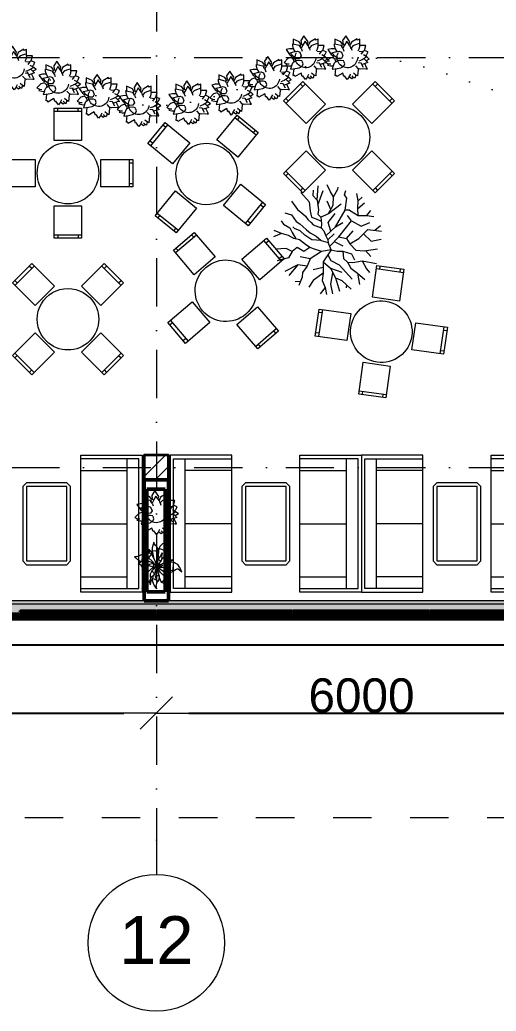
# Model space of a CAD drawing. Header units: millimetres. Extents: x -34838 to 729576, y -214038 to 121482.
# Drawn here: x 590180 to 597157, y -62187 to -47683 of the extents above; entities that cross this region are included whole.
import ezdxf
from ezdxf.enums import TextEntityAlignment as Align

# ---------------------------------------------------------------- set-up
doc = ezdxf.new("R2010")
doc.units = ezdxf.units.MM
doc.header["$MEASUREMENT"] = 0
for name, pattern in [('Пунктирная', [352, 0, -352]), ('Штриховая', [1128.888893, 564.444447, -564.444447]), ('Штрихпунктирная', [1340.555525, 705.555534, -352.777767, 0, -282.222223])]:
    doc.linetypes.add(name, pattern=pattern)
for name, color, linetype, lineweight, true_color in [('0_Ном._пера__114', 7, 'Continuous', 13, 0xb9b9b9), ('0_Ном._пера__54', 7, 'Continuous', 15, 0x5f5f5f), ('АП _ 0 _ МЕБЛІ .3D_Ном._пера__4', 7, 'Continuous', 15, 0x969696), ('АП _ 0 _ ОБЛАДНАННЯ (НИЖНЄ).3D_Ном._пера__4', 7, 'Continuous', 15, 0x969696)]:
    doc.layers.add(name, color=color, linetype=linetype, lineweight=lineweight, true_color=true_color)
for name, color, linetype, lineweight in [('0_Ном._пера__150', 7, 'Continuous', 50), ('А _ ОСІ КООРДИНАЦІЙНІ.3D_Ном._пера__105', 7, 'Continuous', 13), ('А _ ОСІ КООРДИНАЦІЙНІ.3D_Ном._пера__25', 7, 'Continuous', 0), ('АБ _ 0 _ СТІНИ _ ЗОВНІШНІ .3D_Ном._пера__47', 7, 'Continuous', 20), ('АБ _ 0 _ СТІНИ _ НАВІСНІ .3D_Ном._пера__27', 7, 'Continuous', 35), ('АБ _ 1 _ КОЛОНИ _ КБ.3D_Ном._пера__28', 7, 'Continuous', 35), ('АБ _ 3 _ ДАХИ _ КОНСТРУКЦІЯ .3D_Ном._пера__7', 7, 'Continuous', 60), ('АП _ 0 _ МЕБЛІ .3D_Ном._пера__1', 7, 'Continuous', 13), ('АП _ ТЕП _ ЗОНИ ПРИМІЩЕНЬ .3D_Ном._пера__122', 255, 'Continuous', 0)]:
    doc.layers.add(name, color=color, linetype=linetype, lineweight=lineweight)
for name, color, linetype in [('А _ ОСІ КООРДИНАЦІЙНІ.3D', 7, 'Continuous'), ('АБ _ 0 _ СТІНИ _ ЗОВНІШНІ .3D', 7, 'Continuous'), ('АБ _ 0 _ СТІНИ _ НАВІСНІ .3D', 7, 'Continuous'), ('АБ _ 1 _ КОЛОНИ _ КБ.3D', 7, 'Continuous'), ('АБ _ 3 _ ДАХИ _ КОНСТРУКЦІЯ .3D', 7, 'Continuous'), ('АП _ 0 _ МЕБЛІ .3D', 7, 'Continuous'), ('АП _ 0 _ ОБЛАДНАННЯ (НИЖНЄ).3D', 7, 'Continuous')]:
    doc.layers.add(name, color=color, linetype=linetype)
doc.styles.add('СГЕНЕРИР_СТИЛЬ_1', font='Arial.ttf')
doc.dimstyles.new('СГЕНЕРИР_СТИЛЬ__2', dxfattribs={"dimtxt": 500, "dimasz": 475, "dimexe": 0.18, "dimexo": 0.0625, "dimgap": 0.09, "dimtad": 1, "dimtih": 1, "dimtoh": 1, "dimdec": 0, "dimzin": 0, "dimdsep": 46, "dimtxsty": 'СГЕНЕРИР_СТИЛЬ_1', "dimblk": 'ARROWHEAD_6', "dimblk1": 'ARROWHEAD_6', "dimblk2": 'ARROWHEAD_6', "dimcen": 0.09, "dimse1": 1, "dimse2": 1, "dimclrd": 7, "dimclre": 7, "dimclrt": 7, "dimazin": 0, "dimtfac": 1, "dimtdec": 4, "dimtmove": 0, "dimatfit": 3, "dimfxl": 1, "dimtolj": 1, "dimtzin": 0, "dimarcsym": 0})

# ---------------------------------------------------------------- blocks, each defined once
blk = doc.blocks.new('Стена_4_4', base_point=(-150, -2075))
at = {"layer": 'АБ _ 0 _ СТІНИ _ ЗОВНІШНІ .3D', "linetype": 'Continuous', "lineweight": 0, "true_color": 0x000000}
h = blk.add_hatch(dxfattribs=at)
h.set_pattern_fill('М___БЕТОН_АРМОВАНИЙ___З__C5', color=18, style=0, pattern_type=2)
h.set_pattern_definition([(45, (0, 0), (-367.6955, 367.6955), []), (45, (-183.85, 183.85), (-367.6955, 367.6955), [390, -130, 0, -130])])
h.paths.add_polyline_path([(-150, -2200), (96150, -2200), (96150, -1950), (-150, -1950)])
at = {"layer": 'АБ _ 0 _ СТІНИ _ ЗОВНІШНІ .3D_Ном._пера__47', "color": 7, "linetype": 'Continuous', "lineweight": 20, "flags": 128}
for points in [[(95900, -1950), (75, -1950)], [(-150, -2200), (96150, -2200)]]:
    blk.add_lwpolyline(points, dxfattribs=at)
blk = doc.blocks.new('Колонна_21_4', base_point=(66000, 0))
at = {"layer": 'АБ _ 1 _ КОЛОНИ _ КБ.3D', "linetype": 'Continuous', "lineweight": 0, "true_color": 0x000000}
h = blk.add_hatch(dxfattribs=at)
h.set_pattern_fill('М___МЕТАЛ_СТАЛЬ_0004', color=18, style=0, pattern_type=2)
h.set_pattern_definition([(45, (0, 0), (-318.198, 318.198), []), (45, (-106.07, 106.07), (-318.198, 318.198), [])])
h.paths.add_polyline_path([(65820, -180), (66180, -180), (66180, 180), (65820, 180)])
at = {"layer": 'АБ _ 1 _ КОЛОНИ _ КБ.3D_Ном._пера__28', "color": 7, "linetype": 'Continuous', "lineweight": 35, "flags": 128}
blk.add_lwpolyline([(65820, -180), (66180, -180), (66180, 180), (65820, 180)], close=True, dxfattribs=at)
blk = doc.blocks.new('Модель Комнатного Растения 22')
at = {"layer": 'АП _ 0 _ ОБЛАДНАННЯ (НИЖНЄ).3D_Ном._пера__4', "color": 252, "linetype": 'Continuous', "lineweight": 15, "true_color": 0x969696}
for p, q in [((-37, 231), (23, 319)), ((23, 319), (68, 249)), ((-252, 105), (-271, 176)), ((-271, 176), (-183, 176)), ((-183, 176), (-183, 267)), ((-183, 267), (-146, 254)), ((-183, 177), (-171, 124)), ((-174, 203), (-119, 186)), ((-146, 254), (-144, 273)), ((-144, 273), (-62, 224)), ((-119, 186), (-83, 170)), ((-83, 170), (-57, 139)), ((-62, 224), (-40, 172)), ((-40, 172), (-50, 134)), ((-40, 172), (-25, 196)), ((-25, 196), (-37, 231)), ((-25, 196), (7, 240)), ((7, 240), (39, 183)), ((60, 196), (39, 183)), ((39, 183), (64, 135)), ((68, 249), (60, 196)), ((64, 135), (79, 161)), ((71, 193), (94, 228)), ((79, 161), (71, 193)), ((96, 179), (77, 157)), ((94, 228), (182, 267)), ((182, 199), (96, 179)), ((191, 174), (179, 129)), ((182, 267), (182, 199)), ((192, 201), (191, 174)), ((-323, -22), (-291, 5)), ((-302, 84), (-252, 105)), ((-302, 84), (-284, 42)), ((-291, 5), (-238, 37)), ((-284, 42), (-265, 21)), ((-279, 3), (-218, -35)), ((-252, 105), (-226, 83)), ((-226, 83), (-172, 90)), ((-226, 83), (-201, 48)), ((-171, 124), (-157, 93)), ((-57, 139), (-65, 107)), ((64, 135), (48, 95)), ((84, 78), (64, 24)), ((64, 24), (86, -13)), ((118, 92), (84, 78)), ((155, 86), (118, 92)), ((136, -15), (177, 14)), ((179, 129), (155, 86)), ((227, 68), (155, 86)), ((177, 14), (227, 68)), ((179, 129), (234, 126)), ((181, -25), (205, 3)), ((206, 24), (184, 21)), ((205, 3), (259, -14)), ((234, 45), (206, 24)), ((234, 126), (286, 115)), ((286, 115), (234, 45)), ((-323, -22), (-277, -50)), ((-300, -73), (-247, -19)), ((-300, -73), (-216, -100)), ((-296, -166), (-284, -145)), ((-284, -145), (-258, -87)), ((-238, -145), (-205, -82)), ((-218, -35), (-168, -52)), ((-205, -82), (-161, -76)), ((-161, -160), (-125, -121)), ((35, -92), (48, -58)), ((50, -127), (35, -92)), ((94, -150), (50, -127)), ((87, -38), (51, -46)), ((86, -13), (136, -15)), ((134, -39), (87, -38)), ((170, -62), (134, -39)), ((152, -17), (181, -25)), ((181, -25), (170, -62)), ((185, -79), (170, -62)), ((206, -127), (185, -79)), ((244, -122), (205, -124)), ((205, -124), (221, -170)), ((274, -92), (240, -94)), ((288, -112), (244, -122)), ((259, -14), (315, -74)), ((315, -74), (274, -92)), ((274, -92), (288, -112)), ((-277, -166), (-296, -166)), ((-277, -166), (-187, -170)), ((-187, -170), (-161, -160)), ((-161, -160), (-158, -178)), ((-158, -178), (-149, -270)), ((-149, -270), (-124, -257)), ((-124, -257), (-89, -229)), ((-124, -257), (-111, -304)), ((-93, -293), (-71, -268)), ((-68, -313), (-30, -283)), ((-30, -283), (-50, -244)), ((-30, -283), (0, -323)), ((0, -323), (38, -268)), ((38, -268), (48, -277)), ((48, -277), (65, -228)), ((65, -228), (155, -280)), ((150, -162), (94, -150)), ((221, -170), (150, -162)), ((155, -280), (160, -262)), ((160, -262), (179, -261)), ((179, -261), (168, -164)), ((-111, -304), (-93, -293)), ((-93, -293), (-68, -313))]:
    blk.add_line(p, q, dxfattribs=at)
blk.add_arc((0, 0), 150, 186.1323, 29.8574, dxfattribs=at)
blk = doc.blocks.new('Модель Комнатного Растения 22_2')
at = {"layer": 'АП _ 0 _ ОБЛАДНАННЯ (НИЖНЄ).3D_Ном._пера__4', "color": 252, "linetype": 'Continuous', "lineweight": 15, "true_color": 0x969696}
for p, q in [((-182, 353), (-138, 349)), ((-182, 353), (-147, 326)), ((-182, 353), (-138, 349)), ((-182, 353), (-147, 326)), ((-147, 326), (-128, 291)), ((-147, 326), (-128, 291)), ((-138, 349), (-87, 334)), ((-138, 349), (-87, 334)), ((-128, 291), (-128, 235)), ((-128, 291), (-128, 235)), ((-87, 334), (-52, 301)), ((-87, 334), (-52, 301)), ((-52, 301), (-34, 268)), ((-52, 301), (-34, 268)), ((-18, 266), (-4, 294)), ((-18, 266), (-4, 294)), ((-4, 294), (19, 309)), ((-4, 294), (19, 309)), ((19, 309), (37, 339)), ((19, 309), (37, 339)), ((37, 339), (41, 361)), ((37, 339), (41, 361)), ((41, 361), (64, 279)), ((41, 361), (64, 279)), ((-198, 174), (-183, 155)), ((-198, 174), (-182, 107)), ((-198, 174), (-183, 155)), ((-198, 174), (-182, 107)), ((-183, 155), (-158, 154)), ((-183, 155), (-158, 154)), ((-158, 154), (-132, 156)), ((-158, 154), (-132, 156)), ((-132, 156), (-109, 142)), ((-132, 156), (-109, 142)), ((-128, 235), (-34, 268)), ((-128, 235), (-34, 268)), ((-128, 235), (-120, 186)), ((-128, 235), (-120, 186)), ((-120, 186), (-100, 134)), ((-120, 186), (-100, 134)), ((-79, 124), (-75, 165)), ((-79, 124), (-75, 165)), ((-78, 202), (-75, 165)), ((-78, 202), (-49, 148)), ((-78, 202), (-75, 165)), ((-78, 202), (-49, 148)), ((-49, 148), (-16, 107)), ((-49, 148), (-16, 107)), ((-34, 268), (-21, 170)), ((-34, 268), (-21, 170)), ((-21, 170), (-17, 110)), ((-21, 170), (-17, 110)), ((-20, 224), (57, 233)), ((-20, 224), (57, 233)), ((-20, 224), (0, 148)), ((-20, 224), (0, 148)), ((-19, 227), (-18, 266)), ((-19, 227), (-18, 266)), ((-19, 227), (62, 234)), ((-19, 227), (62, 234)), ((-19, 146), (-9, 148)), ((-19, 146), (-9, 148)), ((-9, 148), (-1, 148)), ((-9, 148), (-1, 148)), ((-2, 23), (0, 148)), ((-2, 23), (0, 148)), ((20, 85), (75, 190)), ((20, 85), (75, 190)), ((44, 133), (62, 234)), ((44, 133), (62, 234)), ((48, 148), (51, 146)), ((48, 148), (51, 146)), ((52, 177), (63, 197)), ((52, 177), (63, 197)), ((62, 234), (66, 246)), ((62, 234), (66, 246)), ((63, 197), (95, 240)), ((63, 197), (95, 240)), ((64, 279), (66, 246)), ((64, 279), (66, 246)), ((75, 190), (121, 129)), ((75, 190), (121, 129)), ((76, 188), (99, 198)), ((76, 188), (99, 198)), ((95, 240), (115, 257)), ((95, 240), (115, 257)), ((98, 199), (115, 257)), ((98, 199), (115, 257)), ((99, 198), (117, 199)), ((99, 198), (117, 199)), ((117, 199), (140, 197)), ((117, 199), (140, 197)), ((121, 129), (139, 146)), ((121, 129), (139, 146)), ((139, 146), (152, 174)), ((139, 146), (152, 174)), ((140, 197), (159, 206)), ((140, 197), (159, 206)), ((148, 165), (193, 182)), ((148, 165), (193, 182)), ((152, 174), (159, 206)), ((152, 174), (159, 206)), ((193, 182), (204, 183)), ((193, 182), (204, 183)), ((204, 183), (222, 78)), ((204, 183), (258, 162)), ((204, 183), (222, 78)), ((204, 183), (258, 162)), ((258, 162), (294, 147)), ((258, 162), (294, 147)), ((294, 147), (324, 145)), ((294, 147), (324, 145)), ((-345, -21), (-312, 33)), ((-345, -21), (-312, 33)), ((-312, 33), (-247, 65)), ((-312, 33), (-247, 65)), ((-247, 65), (-230, -64)), ((-247, 65), (-156, 58)), ((-247, 65), (-230, -64)), ((-247, 65), (-156, 58)), ((-237, 94), (-212, 98)), ((-237, 94), (-212, 98)), ((-237, 94), (-196, 79)), ((-237, 94), (-196, 79)), ((-212, 98), (-183, 110)), ((-212, 98), (-183, 110)), ((-196, 79), (-167, 60)), ((-196, 79), (-167, 60)), ((-182, 107), (-154, 73)), ((-182, 107), (-154, 73)), ((-156, 58), (-137, 54)), ((-156, 58), (-137, 54)), ((-154, 73), (-109, 142)), ((-154, 73), (-109, 142)), ((-154, 73), (-119, 63)), ((-154, 73), (-119, 63)), ((-140, 42), (-132, 66)), ((-140, 42), (-132, 66)), ((-119, 63), (-59, 31)), ((-119, 63), (-59, 31)), ((-109, 142), (-73, 108)), ((-109, 142), (-73, 108)), ((-88, 16), (-48, 34)), ((-88, 16), (-48, 34)), ((-88, 16), (-72, 6)), ((-88, 16), (-72, 6)), ((-79, 124), (-62, 82)), ((-79, 124), (-62, 82)), ((-72, 6), (-49, 7)), ((-72, 6), (-49, 7)), ((-64, 83), (-16, 107)), ((-64, 83), (-16, 107)), ((-64, 83), (-62, 82)), ((-64, 83), (-62, 82)), ((-62, 82), (-16, 107)), ((-62, 82), (-16, 107)), ((-62, 82), (-27, 42)), ((-62, 82), (-27, 42)), ((-49, 7), (-48, 34)), ((-49, 7), (-48, 34)), ((-49, 7), (-1, -2)), ((-49, 7), (-1, -2)), ((-48, 34), (-6, 2)), ((-48, 34), (-6, 2)), ((-27, 42), (-8, 12)), ((-27, 42), (-8, 12)), ((-17, 136), (-8, 138)), ((-17, 136), (-8, 138)), ((-16, 107), (0, 5)), ((-16, 107), (0, 5)), ((-8, 138), (-2, 138)), ((-8, 138), (-2, 138)), ((-6, 12), (1, -2)), ((-6, 12), (1, -2)), ((-5, 1), (1, -2)), ((-5, 1), (1, -2)), ((0, 4), (20, 85)), ((0, 4), (20, 85)), ((0, 3), (17, 17)), ((0, 3), (17, 17)), ((0, 0), (8, 2)), ((0, 0), (8, 2)), ((7, 9), (59, 79)), ((7, 9), (59, 79)), ((8, 8), (43, 42)), ((8, 8), (43, 42)), ((43, 42), (56, -12)), ((43, 42), (71, 42)), ((43, 42), (56, -12)), ((43, 42), (71, 42)), ((47, 43), (64, 57)), ((47, 43), (64, 57)), ((59, 79), (121, 129)), ((59, 79), (121, 129)), ((64, 57), (118, 83)), ((64, 57), (118, 83)), ((65, -3), (82, 4)), ((65, -3), (82, 4)), ((71, 42), (104, 33)), ((71, 42), (104, 33)), ((82, 4), (123, 18)), ((82, 4), (123, 18)), ((104, 33), (123, 18)), ((104, 33), (123, 18)), ((110, 13), (137, 8)), ((110, 13), (137, 8)), ((118, 83), (181, 93)), ((118, 83), (181, 93)), ((130, -71), (137, 6)), ((130, -71), (137, 6)), ((137, 8), (167, -10)), ((137, 8), (167, -10)), ((167, -10), (181, 93)), ((167, -10), (181, 93)), ((181, 93), (243, 66)), ((181, 93), (243, 66)), ((188, -8), (211, 0)), ((188, -8), (211, 0)), ((211, 0), (229, 21)), ((211, 0), (229, 21)), ((229, 21), (247, 33)), ((229, 21), (247, 33)), ((233, 71), (276, 102)), ((233, 71), (276, 102)), ((243, 66), (271, 27)), ((243, 66), (271, 27)), ((247, 33), (271, 27)), ((247, 33), (271, 27)), ((276, 102), (324, 145)), ((276, 102), (324, 145)), ((-368, -78), (-345, -21)), ((-368, -78), (-345, -21)), ((-368, -78), (-317, -37)), ((-368, -78), (-317, -37)), ((-317, -37), (-297, -35)), ((-317, -37), (-297, -35)), ((-297, -35), (-277, -43)), ((-297, -35), (-277, -43)), ((-277, -43), (-257, -61)), ((-277, -43), (-257, -61)), ((-257, -61), (-234, -69)), ((-257, -61), (-234, -69)), ((-246, -75), (-213, -57)), ((-246, -75), (-213, -57)), ((-246, -75), (-158, -93)), ((-246, -75), (-158, -93)), ((-213, -57), (-160, -2)), ((-213, -57), (-160, -2)), ((-168, -160), (-164, -137)), ((-168, -160), (-164, -137)), ((-164, -137), (-153, -110)), ((-164, -137), (-153, -110)), ((-160, -2), (-158, -93)), ((-160, -2), (-73, -15)), ((-160, -2), (-158, -93)), ((-160, -2), (-73, -15)), ((-158, -93), (-118, -82)), ((-158, -93), (-118, -82)), ((-153, -110), (-129, -86)), ((-153, -110), (-129, -86)), ((-141, -160), (-58, -82)), ((-141, -160), (-58, -82)), ((-118, -82), (-9, -4)), ((-118, -82), (-9, -4)), ((-114, -82), (-98, -117)), ((-114, -82), (-98, -117)), ((-73, -15), (-9, -4)), ((-73, -15), (-9, -4)), ((-72, -14), (-71, -14)), ((-72, -14), (-71, -14)), ((-65, -13), (-63, -12)), ((-65, -13), (-63, -12)), ((-59, -11), (-54, -10)), ((-59, -11), (-54, -10)), ((-58, -82), (-5, -2)), ((-58, -82), (-5, -2)), ((-52, -10), (-20, -3)), ((-52, -10), (-20, -3)), ((-45, -172), (-35, -132)), ((-45, -172), (-35, -132)), ((-38, -144), (-34, -146)), ((-38, -144), (-34, -146)), ((-35, -126), (-1, -2)), ((-35, -126), (-1, -2)), ((-35, -126), (-31, -192)), ((-35, -126), (17, -144)), ((-35, -126), (-31, -192)), ((-35, -126), (17, -144)), ((-4, -1), (-2, -1)), ((-4, -1), (-2, -1)), ((-3, -1), (-1, -2)), ((-3, -1), (-1, -2)), ((-1, -2), (2, -64)), ((-1, -2), (2, -64)), ((2, -64), (17, -144)), ((2, -64), (17, -144)), ((4, -2), (28, -1)), ((4, -2), (28, -1)), ((4, -9), (18, -49)), ((4, -9), (18, -49)), ((6, -6), (70, -59)), ((6, -6), (70, -59)), ((7, -178), (17, -144)), ((7, -178), (17, -144)), ((10, -3), (84, -34)), ((10, -3), (84, -34)), ((18, -49), (31, -104)), ((18, -49), (31, -104)), ((28, -1), (56, -12)), ((28, -1), (56, -12)), ((31, -104), (70, -59)), ((31, -104), (70, -59)), ((31, -104), (48, -130)), ((31, -104), (48, -130)), ((48, -130), (73, -147)), ((48, -130), (73, -147)), ((51, -133), (61, -170)), ((51, -133), (61, -170)), ((56, -12), (65, -3)), ((56, -12), (65, -3)), ((57, -152), (68, -144)), ((57, -152), (68, -144)), ((70, -59), (97, -110)), ((70, -59), (97, -110)), ((84, -34), (175, -128)), ((84, -34), (175, -128)), ((97, -110), (97, -158)), ((97, -110), (97, -158)), ((109, -58), (130, -71)), ((109, -58), (130, -71)), ((110, -62), (111, -59)), ((110, -62), (111, -59)), ((110, -228), (175, -128)), ((110, -228), (175, -128)), ((130, -71), (149, -55)), ((130, -71), (149, -55)), ((149, -55), (178, -47)), ((149, -55), (178, -47)), ((167, -10), (188, -8)), ((167, -10), (188, -8)), ((175, -128), (191, -152)), ((175, -128), (191, -152)), ((178, -47), (219, -52)), ((178, -47), (219, -52)), ((198, -4), (208, -14)), ((198, -4), (208, -14)), ((208, -14), (219, -52)), ((208, -14), (219, -52)), ((-168, -160), (-127, -146)), ((-168, -160), (-127, -146)), ((-165, -282), (-159, -246)), ((-165, -282), (-159, -246)), ((-165, -282), (-130, -250)), ((-165, -282), (-130, -250)), ((-159, -246), (-157, -201)), ((-159, -246), (-157, -201)), ((-157, -201), (-141, -160)), ((-157, -201), (-141, -160)), ((-141, -160), (-70, -230)), ((-141, -160), (-70, -230)), ((-130, -250), (-100, -241)), ((-130, -250), (-100, -241)), ((-100, -241), (-70, -230)), ((-100, -241), (-70, -230)), ((-70, -230), (-45, -172)), ((-70, -230), (-45, -172)), ((-31, -192), (-17, -218)), ((-31, -192), (-17, -218)), ((-17, -218), (7, -178)), ((-17, -218), (7, -178)), ((-13, -213), (3, -235)), ((-13, -213), (3, -235)), ((-7, -202), (61, -170)), ((-7, -202), (61, -170)), ((-4, -323), (38, -270)), ((-4, -323), (38, -270)), ((-4, -323), (8, -276)), ((-4, -323), (8, -276)), ((3, -235), (8, -276)), ((3, -235), (8, -276)), ((38, -270), (58, -220)), ((38, -270), (58, -220)), ((58, -220), (61, -170)), ((58, -220), (61, -170)), ((61, -191), (84, -208)), ((61, -191), (84, -208)), ((73, -147), (97, -158)), ((73, -147), (97, -158)), ((83, -153), (110, -228)), ((83, -153), (110, -228)), ((84, -208), (91, -238)), ((84, -208), (91, -238)), ((90, -263), (105, -216)), ((90, -263), (105, -216)), ((90, -263), (91, -238)), ((90, -263), (91, -238)), ((110, -228), (132, -237)), ((110, -228), (132, -237)), ((132, -237), (142, -262)), ((132, -237), (142, -262)), ((142, -262), (158, -293)), ((142, -262), (158, -293)), ((191, -152), (206, -198)), ((191, -152), (206, -198)), ((200, -257), (206, -198)), ((200, -257), (206, -198)), ((200, -257), (205, -306)), ((200, -257), (205, -306)), ((158, -293), (219, -330)), ((158, -293), (219, -330)), ((205, -306), (219, -330)), ((205, -306), (219, -330))]:
    blk.add_line(p, q, dxfattribs=at)
blk = doc.blocks.new('Модель Дерева Детализированная 22')
at = {"layer": 'АП _ 0 _ МЕБЛІ .3D_Ном._пера__4', "color": 252, "linetype": 'Continuous', "lineweight": 15, "true_color": 0x969696}
for p, q in [((-200, 779), (-188, 598)), ((-11, 784), (13, 635)), ((176, 733), (128, 643)), ((-512, 479), (-548, 584)), ((-287, 528), (-445, 669)), ((-348, 675), (-291, 622)), ((-291, 622), (-287, 528)), ((-188, 598), (-102, 491)), ((13, 635), (1, 536)), ((128, 643), (149, 528)), ((309, 631), (280, 528)), ((298, 690), (309, 631)), ((428, 553), (471, 663)), ((428, 553), (545, 602)), ((-615, 429), (-642, 447)), ((-492, 396), (-512, 479)), ((-244, 472), (-451, 565)), ((-287, 528), (-201, 417)), ((-102, 491), (-53, 413)), ((1, 536), (-3, 487)), ((-3, 487), (9, 429)), ((136, 462), (132, 405)), ((149, 528), (136, 462)), ((206, 388), (239, 470)), ((239, 470), (239, 507)), ((280, 528), (305, 454)), ((305, 454), (334, 350)), ((350, 376), (375, 462)), ((375, 462), (428, 553)), ((532, 351), (649, 455)), ((-623, 302), (-685, 330)), ((-615, 244), (-623, 302)), ((-492, 396), (-615, 429)), ((-401, 314), (-492, 396)), ((-266, 273), (-401, 314)), ((-334, 293), (-381, 417)), ((-151, 318), (-266, 273)), ((-201, 417), (-151, 376)), ((-151, 376), (-151, 318)), ((-151, 318), (-86, 240)), ((-82, 347), (-112, 271)), ((-53, 413), (-82, 347)), ((9, 314), (-44, 203)), ((9, 429), (5, 359)), ((5, 359), (9, 314)), ((128, 335), (124, 265)), ((132, 405), (128, 335)), ((178, 174), (202, 293)), ((202, 293), (206, 388)), ((289, 191), (305, 302)), ((305, 302), (350, 376)), ((503, 256), (532, 351)), ((606, 228), (753, 315)), ((-706, 100), (-768, 191)), ((-473, 137), (-615, 244)), ((-266, 273), (-496, 244)), ((-171, 187), (-336, 203)), ((-106, 67), (-171, 187)), ((-86, 240), (-44, 203)), ((-44, 203), (-40, 141)), ((87, 71), (178, 174)), ((95, 166), (87, 71)), ((124, 265), (95, 166)), ((276, 117), (289, 191)), ((384, 137), (409, 248)), ((409, 248), (503, 256)), ((503, 256), (606, 228)), ((-706, 100), (-784, 93)), ((-623, 22), (-752, 13)), ((-623, 22), (-706, 100)), ((-554, -56), (-623, 22)), ((-517, 92), (-554, -56)), ((-517, 92), (-473, 137)), ((-204, 63), (-473, 137)), ((-430, -40), (-443, 59)), ((-204, 63), (-323, 30)), ((-7, 71), (-204, 63)), ((12, 11), (-118, 6)), ((-40, 141), (-7, 71)), ((-7, 71), (12, 11)), ((12, 11), (38, -23)), ((87, 71), (38, -23)), ((198, -48), (239, 34)), ((239, 34), (276, 117)), ((276, 117), (384, 137)), ((392, -3), (474, 117)), ((499, -48), (581, 59)), ((581, 59), (784, 124)), ((581, 59), (784, 45)), ((-644, -142), (-738, -135)), ((-644, -142), (-706, -229)), ((-554, -56), (-644, -142)), ((-430, -40), (-475, -192)), ((-134, -72), (-430, -40)), ((-134, -72), (-196, -171)), ((58, -77), (-134, -72)), ((-38, -75), (-81, -208)), ((79, -130), (34, -204)), ((79, -130), (38, -23)), ((79, -130), (198, -48)), ((79, -130), (285, -171)), ((198, -48), (392, -3)), ((392, -3), (499, -48)), ((499, -48), (610, -68)), ((610, -68), (664, -110)), ((664, -110), (784, -161)), ((729, -137), (784, -86)), ((-475, -192), (-603, -249)), ((-196, -171), (-344, -163)), ((-175, -262), (-323, -295)), ((-196, -171), (-175, -262)), ((-175, -262), (-171, -385)), ((-27, -262), (-89, -381)), ((34, -204), (-27, -262)), ((-27, -262), (43, -344)), ((195, -237), (154, -369)), ((167, -148), (195, -237)), ((285, -171), (277, -311)), ((285, -171), (405, -286)), ((345, -229), (474, -151)), ((405, -286), (585, -262)), ((405, -286), (491, -352)), ((585, -262), (698, -281)), ((-574, -380), (-681, -390)), ((-512, -299), (-632, -457)), ((-323, -295), (-512, -299)), ((-418, -297), (-422, -455)), ((-171, -385), (-249, -480)), ((-89, -381), (-60, -475)), ((39, -426), (-11, -484)), ((43, -344), (39, -426)), ((39, -426), (67, -525)), ((154, -369), (166, -652)), ((277, -311), (203, -471)), ((277, -311), (326, -463)), ((442, -480), (302, -387)), ((491, -352), (532, -455)), ((-422, -455), (-545, -537)), ((-249, -480), (-410, -599)), ((-265, -491), (-262, -607)), ((-126, -566), (-248, -741)), ((-11, -484), (-126, -566)), ((-126, -566), (-89, -689)), ((67, -525), (47, -644)), ((289, -558), (282, -743)), ((326, -463), (289, -558)), ((326, -463), (425, -643)), ((518, -604), (442, -480)), ((532, -455), (591, -543)), ((532, -455), (651, -472)), ((-89, -689), (-83, -761)), ((47, -644), (39, -784)), ((47, -644), (147, -779)), ((287, -650), (317, -677))]:
    blk.add_line(p, q, dxfattribs=at)
blk = doc.blocks.new('Обеденная Группа с Круглым Столом 22')
at = {"layer": 'АП _ 0 _ МЕБЛІ .3D_Ном._пера__1', "color": 7, "linetype": 'Continuous', "lineweight": 13}
for p, q in [((200, 950), (-200, 950)), ((-200, 950), (-200, 480)), ((-200, 900), (200, 900)), ((-150, 900), (-150, 950)), ((150, 900), (150, 950)), ((200, 480), (200, 950)), ((-200, 480), (200, 480)), ((-480, 200), (-950, 200)), ((-950, 200), (-950, -200)), ((-900, 150), (-950, 150)), ((-900, -200), (-900, 200)), ((-480, -200), (-480, 200)), ((480, 200), (480, -200)), ((950, 200), (480, 200)), ((900, 200), (900, -200)), ((900, 150), (950, 150)), ((950, -200), (950, 200)), ((-900, -150), (-950, -150)), ((-950, -200), (-480, -200)), ((480, -200), (950, -200)), ((900, -150), (950, -150)), ((200, -480), (-200, -480)), ((-200, -480), (-200, -950)), ((200, -950), (200, -480)), ((200, -900), (-200, -900)), ((-200, -950), (200, -950)), ((-150, -900), (-150, -950)), ((150, -900), (150, -950))]:
    blk.add_line(p, q, dxfattribs=at)
for start, end in [(0, 180), (180, 0)]:
    blk.add_arc((0, 0), 450, start, end, dxfattribs=at)
blk = doc.blocks.new('Диван 22')
at = {"layer": 'АП _ 0 _ МЕБЛІ .3D_Ном._пера__1', "color": 7, "linetype": 'Continuous', "lineweight": 13}
for p, q in [((2000, 900), (0, 900)), ((0, 900), (0, 0)), ((2000, 0), (2000, 900)), ((50, 0), (50, 850)), ((50, 850), (1950, 850)), ((1950, 850), (1950, 0)), ((50, 680), (1950, 680)), ((222, 0), (222, 680)), ((1000, 0), (1000, 680)), ((1778, 0), (1778, 680)), ((0, 0), (2000, 0))]:
    blk.add_line(p, q, dxfattribs=at)
blk = doc.blocks.new('Стол Дизайнерский 03 22')
at = {"layer": 'АП _ 0 _ МЕБЛІ .3D_Ном._пера__1', "color": 7, "linetype": 'Continuous', "lineweight": 13}
for p, q in [((57, 700), (0, 646)), ((0, 646), (0, 54)), ((1143, 700), (57, 700)), ((1143, 646), (57, 646)), ((57, 646), (57, 54)), ((1200, 646), (1143, 700)), ((1143, 54), (1143, 646)), ((1200, 54), (1200, 646)), ((0, 54), (57, 0)), ((57, 54), (1143, 54)), ((57, 0), (1143, 0)), ((1143, 0), (1200, 54))]:
    blk.add_line(p, q, dxfattribs=at)
blk = doc.blocks.new('Балка_1_4', base_point=(0, -2175))
at = {"layer": 'АБ _ 3 _ ДАХИ _ КОНСТРУКЦІЯ .3D_Ном._пера__7', "color": 7, "linetype": 'Continuous', "lineweight": 60}
for p, q in [((0, -2150), (96000, -2150)), ((0, -2200), (96000, -2200))]:
    blk.add_line(p, q, dxfattribs=at)
blk = doc.blocks.new('ARROWHEAD_6')
at = {"color": 0, "linetype": 'Continuous', "lineweight": 0}
for p, q in [((-0.5, -0.5), (0.5, 0.5)), ((0, 0), (-1, 0))]:
    blk.add_line(p, q, dxfattribs=at)
blk = doc.blocks.new('*D456')
at = {"color": 7, "linetype": 'Continuous', "lineweight": -2, "transparency": 16777216}
blk.add_line((586655, -57825), (591705, -57825), dxfattribs=at)
at = {"layer": 'Defpoints', "color": 0, "linetype": 'Continuous', "transparency": 16777216}
for p in [(592180, -57825), (586180, -60187), (592180, -60187)]:
    blk.add_point(p, dxfattribs=at)
at = {"color": 7, "linetype": 'Continuous', "lineweight": -2, "transparency": 16777216, "xscale": 474.9999999999999, "yscale": 474.9999999999999, "zscale": 474.9999999999999, "rotation": 180}
blk.add_blockref('ARROWHEAD_6', (586180, -57825), dxfattribs=at)
at = {"color": 7, "linetype": 'Continuous', "lineweight": -2, "transparency": 16777216, "xscale": 474.9999999999999, "yscale": 474.9999999999999, "zscale": 474.9999999999999}
blk.add_blockref('ARROWHEAD_6', (592180, -57825), dxfattribs=at)
at = {"color": 7, "linetype": 'Continuous', "lineweight": 13, "transparency": 16777216, "insert": (589184, -57571), "char_height": 500, "attachment_point": 5, "style": 'СГЕНЕРИР_СТИЛЬ_1'}
blk.add_mtext('\\A1;6000', dxfattribs=at)
blk = doc.blocks.new('*D457')
at = {"color": 7, "linetype": 'Continuous', "lineweight": -2, "transparency": 16777216}
blk.add_line((592655, -57825), (597705, -57825), dxfattribs=at)
at = {"layer": 'Defpoints', "color": 0, "linetype": 'Continuous', "transparency": 16777216}
for p in [(598180, -57825), (592180, -60187), (598180, -60187)]:
    blk.add_point(p, dxfattribs=at)
at = {"color": 7, "linetype": 'Continuous', "lineweight": -2, "transparency": 16777216, "xscale": 474.9999999999999, "yscale": 474.9999999999999, "zscale": 474.9999999999999, "rotation": 180}
blk.add_blockref('ARROWHEAD_6', (592180, -57825), dxfattribs=at)
at = {"color": 7, "linetype": 'Continuous', "lineweight": -2, "transparency": 16777216, "xscale": 474.9999999999999, "yscale": 474.9999999999999, "zscale": 474.9999999999999}
blk.add_blockref('ARROWHEAD_6', (598180, -57825), dxfattribs=at)
at = {"color": 7, "linetype": 'Continuous', "lineweight": 13, "transparency": 16777216, "insert": (595184, -57571), "char_height": 500, "attachment_point": 5, "style": 'СГЕНЕРИР_СТИЛЬ_1'}
blk.add_mtext('\\A1;6000', dxfattribs=at)
blk = doc.blocks.new('*D462')
at = {"color": 7, "linetype": 'Continuous', "lineweight": -2, "transparency": 16777216}
blk.add_line((526655, -56825), (621705, -56825), dxfattribs=at)
at = {"layer": 'Defpoints', "color": 0, "linetype": 'Continuous', "transparency": 16777216}
for p in [(622180, -56825), (622180, -58175), (526180, -60187)]:
    blk.add_point(p, dxfattribs=at)
at = {"color": 7, "linetype": 'Continuous', "lineweight": -2, "transparency": 16777216, "xscale": 474.9999999999999, "yscale": 474.9999999999999, "zscale": 474.9999999999999, "rotation": 180}
blk.add_blockref('ARROWHEAD_6', (526180, -56825), dxfattribs=at)
at = {"color": 7, "linetype": 'Continuous', "lineweight": -2, "transparency": 16777216, "xscale": 474.9999999999999, "yscale": 474.9999999999999, "zscale": 474.9999999999999}
blk.add_blockref('ARROWHEAD_6', (622180, -56825), dxfattribs=at)
at = {"color": 7, "linetype": 'Continuous', "lineweight": 13, "transparency": 16777216, "insert": (574185, -56571), "char_height": 500, "attachment_point": 5, "style": 'СГЕНЕРИР_СТИЛЬ_1'}
blk.add_mtext('\\A1;96000', dxfattribs=at)
blk = doc.blocks.new('Навесная Стена_1_4')
at = {"layer": 'АБ _ 0 _ СТІНИ _ НАВІСНІ .3D', "linetype": 'Continuous', "lineweight": 0, "true_color": 0x000000}
for points in [[(64005, -2110), (64005, -2090), (65995, -2090), (65995, -2110)], [(66005, -2110), (66005, -2090), (67995, -2090), (67995, -2110)], [(68005, -2110), (68005, -2090), (69995, -2090), (69995, -2110)], [(70005, -2110), (70005, -2090), (71995, -2090), (71995, -2110)]]:
    blk.add_hatch(color=18, dxfattribs=at).paths.add_polyline_path(points)
at = {"layer": 'АБ _ 0 _ СТІНИ _ НАВІСНІ .3D_Ном._пера__27', "color": 7, "linetype": 'Continuous', "lineweight": 35}
for p, q in [((64005, -2090), (65995, -2090)), ((64005, -2110), (64005, -2090)), ((65995, -2110), (64005, -2110)), ((65995, -2090), (65995, -2110)), ((66005, -2090), (67995, -2090)), ((66005, -2110), (66005, -2090)), ((67995, -2110), (66005, -2110)), ((67995, -2090), (67995, -2110)), ((68005, -2090), (69995, -2090)), ((68005, -2110), (68005, -2090)), ((69995, -2110), (68005, -2110)), ((69995, -2090), (69995, -2110)), ((70005, -2090), (71995, -2090)), ((70005, -2110), (70005, -2090)), ((71995, -2110), (70005, -2110))]:
    blk.add_line(p, q, dxfattribs=at)
blk = doc.blocks.new('Стандартный Маркер Сетки_2')
at = {"layer": 'А _ ОСІ КООРДИНАЦІЙНІ.3D_Ном._пера__105', "color": 7, "linetype": 'Штрихпунктирная', "lineweight": 13}
blk.add_line((500, 0), (99754.182117, 0), dxfattribs=at)
at = {"layer": 'А _ ОСІ КООРДИНАЦІЙНІ.3D_Ном._пера__25', "color": 7, "lineweight": 0, "style": 'СГЕНЕРИР_СТИЛЬ_1'}
blk.add_attdef('AC_MarkerText_1', text='', height=700, dxfattribs=at).set_placement((-1000, 40.005), align=Align.MIDDLE_CENTER)
blk = doc.blocks.new('Стандартный Маркер Сетки')
at = {"layer": 'А _ ОСІ КООРДИНАЦІЙНІ.3D_Ном._пера__105', "color": 7, "linetype": 'Штрихпунктирная', "lineweight": 13}
for p, q in [((500, 0), (18399, 0)), ((18399, 0), (18899, 0))]:
    blk.add_line(p, q, dxfattribs=at)
at = {"layer": 'А _ ОСІ КООРДИНАЦІЙНІ.3D_Ном._пера__105', "color": 7, "linetype": 'Continuous', "lineweight": 13}
blk.add_circle((19899, 0), 1000, dxfattribs=at)
at = {"layer": 'А _ ОСІ КООРДИНАЦІЙНІ.3D_Ном._пера__105', "color": 7, "linetype": 'Штрихпунктирная', "lineweight": 13}
blk.add_point((18399, 0), dxfattribs=at)
blk.add_point((18399, 0), dxfattribs=at)
at = {"layer": 'А _ ОСІ КООРДИНАЦІЙНІ.3D_Ном._пера__25', "color": 7, "lineweight": 0, "style": 'СГЕНЕРИР_СТИЛЬ_1'}
blk.add_attdef('AC_MarkerText_1', text='', height=700, rotation=90, dxfattribs=at).set_placement((19899, 40), align=Align.MIDDLE_CENTER)

msp = doc.modelspace()

# ---------------------------------------------------------------- linework, layer by layer
at = {"layer": '0_Ном._пера__114', "color": 9, "linetype": 'Пунктирная', "lineweight": 13, "true_color": 0xb9b9b9}
msp.add_open_spline([(526280, -49324.1), (526280, -49324.1), (526753.7, -48522.5), (527556.6, -48234.5), (528075.5, -48048.4), (528641.1, -48104.4), (529180, -48234.5), (530192, -48479), (531147.9, -48996.6), (532180, -48934.5), (533217.2, -48872.1), (534143.3, -48219.6), (535180, -48234.5), (536220, -48249.4), (537140.2, -48936.7), (538180, -48934.5), (539220.4, -48932.3), (540139.5, -48234.5), (541180, -48234.5), (542220.4, -48234.5), (543139.5, -48934), (544180, -48934.5), (545220.3, -48935.1), (546139.6, -48239.7), (547180, -48234.5), (548218.9, -48229.3), (549140.8, -48896.4), (550180, -48934.5), (551212.7, -48972.4), (552152.1, -48380.6), (553180, -48234.5), (553828.8, -48142.3), (554545.4, -48211.2), (554886.8, -48751.8), (555128, -49133.7), (555098, -49607.6), (555059.3, -50064.1), (554999.7, -50765), (554926.7, -51541.6), (555483.2, -51924.8), (556067.4, -52327.1), (556814, -51920.9), (557545.8, -51896.8), (558461.8, -51866.7), (559290.8, -52431.7), (560208.8, -52449.8), (561175.8, -52468.7), (562062.4, -51874.3), (563025.9, -51936.6), (563811.1, -51987.3), (564511.8, -52455.8), (565297.1, -52493.4), (566291.6, -52541.1), (567181.7, -51870.8), (568180, -51849.2), (569239, -51826.3), (570185.5, -52509.5), (571244.8, -52491.9), (572263.5, -52475), (573161.8, -51798.1), (574180, -51771.2), (574655.1, -51758.6), (575154.8, -51868.9), (575508.3, -51571.5), (576141.2, -51039.1), (575207.6, -50142.7), (575367.6, -49277.1), (575495.5, -48585.3), (576239.5, -48251.1), (576963.3, -48234.5), (578075.1, -48209), (579066.5, -48950.3), (580180, -48934.5), (581220.2, -48919.7), (582139.9, -48232.8), (583180, -48234.5), (584220.4, -48236.2), (585139.6, -48934.9), (586180, -48934.5), (587220.4, -48934.1), (588139.5, -48235.7), (589180, -48234.5), (590220, -48233.3), (591139.7, -48931.6), (592180, -48934.5), (593219.8, -48937.4), (594139.6, -48249.3), (595180, -48234.5), (596287.9, -48218.8), (597273.6, -48974.6), (598380, -48934.5)], degree=3, knots=[0, 0, 0, 0, 1, 1, 1, 2, 2, 2, 3, 3, 3, 4, 4, 4, 5, 5, 5, 6, 6, 6, 7, 7, 7, 8, 8, 8, 9, 9, 9, 10, 10, 10, 11, 11, 11, 12, 12, 12, 13, 13, 13, 14, 14, 14, 15, 15, 15, 16, 16, 16, 17, 17, 17, 18, 18, 18, 19, 19, 19, 20, 20, 20, 21, 21, 21, 22, 22, 22, 23, 23, 23, 24, 24, 24, 25, 25, 25, 26, 26, 26, 27, 27, 27, 28, 28, 28, 29, 29, 29, 30, 30, 30, 30], dxfattribs=at)
at = {"layer": '0_Ном._пера__150', "color": 7, "linetype": 'Continuous', "lineweight": 50}
for p, q in [((592000, -54414.5), (592360, -54414.5)), ((592000, -56184.5), (592000, -54414.5)), ((592360, -54414.5), (592360, -56184.5)), ((592041.1, -54549.5), (592307.6, -54549.5)), ((592041.1, -56049.5), (592041.1, -54549.5)), ((592307.6, -54549.5), (592307.6, -56049.5)), ((592041.1, -56049.5), (592307.6, -56049.5)), ((592000, -56184.5), (592360, -56184.5))]:
    msp.add_line(p, q, dxfattribs=at)
at = {"layer": '0_Ном._пера__54', "color": 251, "linetype": 'Штриховая', "lineweight": 15, "true_color": 0x5f5f5f}
msp.add_line((525905, -59354.5), (622430, -59354.5), dxfattribs=at)
at = {"layer": 'АП _ ТЕП _ ЗОНИ ПРИМІЩЕНЬ .3D_Ном._пера__122', "color": 255, "linetype": 'Continuous', "lineweight": 0, "flags": 128}
msp.add_lwpolyline([(526527.6, -56226.9), (598000, -56226.9), (598000, -42456.9), (576482.6, -42456.9), (576480.3, -42456.1), (566361, -42461), (562580, -42456.1), (557981.7, -42460.2), (526527.6, -42456.1)], close=True, dxfattribs=at)

# ---------------------------------------------------------------- block references
at = {"layer": 'А _ ОСІ КООРДИНАЦІЙНІ.3D', "color": 7, "linetype": 'Continuous', "lineweight": 60}
ref = msp.add_blockref('Стандартный Маркер Сетки', (592180, -41287.4), dxfattribs=dict(at, zscale=1000, rotation=270))
ref.add_attrib('AC_MarkerText_1', '12', dxfattribs={"layer": 'А _ ОСІ КООРДИНАЦІЙНІ.3D_Ном._пера__25', "color": 7, "lineweight": 0, "height": 700, "rotation": 360, "style": 'СГЕНЕРИР_СТИЛЬ_1'}).set_placement((592180, -61146.6), align=Align.MIDDLE_CENTER)
at = {"layer": 'А _ ОСІ КООРДИНАЦІЙНІ.3D', "color": 7, "linetype": 'Continuous', "lineweight": 60, "zscale": 1000}
for p in [(521180, -48234.5), (521180, -54234.5)]:
    msp.add_blockref('Стандартный Маркер Сетки_2', p, dxfattribs=at)
at = {"layer": 'АБ _ 0 _ СТІНИ _ ЗОВНІШНІ .3D', "color": 7, "lineweight": 20}
msp.add_blockref('Стена_4_4', (526030, -56309.5), dxfattribs=at)
at = {"layer": 'АБ _ 0 _ СТІНИ _ НАВІСНІ .3D', "linetype": 'Continuous', "lineweight": 0}
msp.add_blockref('Навесная Стена_1_4', (526180, -54234.5), dxfattribs=at)
at = {"layer": 'АБ _ 1 _ КОЛОНИ _ КБ.3D', "color": 7, "lineweight": 35}
msp.add_blockref('Колонна_21_4', (592180, -54234.5), dxfattribs=at)
at = {"layer": 'АБ _ 3 _ ДАХИ _ КОНСТРУКЦІЯ .3D', "color": 7, "lineweight": 60}
msp.add_blockref('Балка_1_4', (526180, -56409.5), dxfattribs=at)
at = {"layer": 'АП _ 0 _ МЕБЛІ .3D', "color": 7, "linetype": 'Continuous', "lineweight": 13, "xscale": -1, "zscale": 1000}
for name, p, rotation in [('Обеденная Группа с Круглым Столом 22', (594854.3, -49400.2), 134.9999999999999), ('Обеденная Группа с Круглым Столом 22', (592916.8, -49939), 140.7882467749706), ('Обеденная Группа с Круглым Столом 22', (590884.9, -49926.5), 180), ('Обеденная Группа с Круглым Столом 22', (588956.4, -50846.7), 224.9999999999999), ('Модель Дерева Детализированная 22', (594705.8, -50899.7), 45.00000000000009), ('Обеденная Группа с Круглым Столом 22', (593198.7, -51646.5), 220.5448661413547), ('Обеденная Группа с Круглым Столом 22', (590884.9, -52062.9), 224.9999999999999), ('Обеденная Группа с Круглым Столом 22', (595474.6, -52245.5), 81.96283676016222)]:
    msp.add_blockref(name, p, dxfattribs=dict(at, rotation=rotation))
at = {"layer": 'АП _ 0 _ МЕБЛІ .3D', "color": 7, "linetype": 'Continuous', "lineweight": 60, "xscale": -1, "zscale": 1000, "rotation": 269.9999999999811}
for p in [(591072.3, -56054.5), (594283, -56054.5), (597083, -56054.5)]:
    msp.add_blockref('Диван 22', p, dxfattribs=at)
at = {"layer": 'АП _ 0 _ МЕБЛІ .3D', "color": 7, "linetype": 'Continuous', "lineweight": 60, "zscale": 1000}
for name, p, rotation in [('Диван 22', (593283, -56054.5), 89.9999999999766), ('Диван 22', (596083, -56054.5), 89.9999999999766), ('Стол Дизайнерский 03 22', (590922.2, -55654.5), 89.99999999997792), ('Стол Дизайнерский 03 22', (594132.9, -55654.5), 89.99999999997792), ('Стол Дизайнерский 03 22', (596932.9, -55654.5), 89.99999999997792)]:
    msp.add_blockref(name, p, dxfattribs=dict(at, rotation=rotation))
at = {"layer": 'АП _ 0 _ ОБЛАДНАННЯ (НИЖНЄ).3D', "color": 7, "linetype": 'Continuous', "lineweight": 13, "xscale": -1, "zscale": 1000}
for name, p in [('Модель Комнатного Растения 22', (594364.5, -48234.5)), ('Модель Комнатного Растения 22', (594975.6, -48234.5)), ('Модель Комнатного Растения 22', (590095.2, -48386.1)), ('Модель Комнатного Растения 22', (590744.8, -48606.1)), ('Модель Комнатного Растения 22', (593833.2, -48536.9)), ('Модель Комнатного Растения 22', (593276.9, -48752.5)), ('Модель Комнатного Растения 22', (591334.3, -48800.6)), ('Модель Комнатного Растения 22', (592648.1, -48892.5)), ('Модель Комнатного Растения 22', (591922.3, -48920.1)), ('Модель Комнатного Растения 22', (592180, -54889.7)), ('Модель Комнатного Растения 22_2', (592184.5, -55684.6))]:
    msp.add_blockref(name, p, dxfattribs=at)

# ---------------------------------------------------------------- dimensions: what is measured, and where the dimension line sits
at = {"color": 7, "linetype": 'Continuous', "lineweight": 13}
for base, p1, p2, picture, middle in [((622180, -56824.5), (526180, -60186.6), (622180, -58174.5), '*D462', (574184.8, -56824.5)), ((592180, -57824.5), (586180, -60186.6), (592180, -60186.6), '*D456', (589183.9, -57824.5)), ((598180, -57824.5), (592180, -60186.6), (598180, -60186.6), '*D457', (595183.9, -57824.5))]:
    dim = msp.add_linear_dim(base=base, p1=p1, p2=p2, dimstyle='СГЕНЕРИР_СТИЛЬ__2', dxfattribs=at)
    dim.commit()
    dim.dimension.update_dxf_attribs({"geometry": picture, "text_midpoint": middle, "dimtype": 160})

doc.saveas('drawing.dxf')
